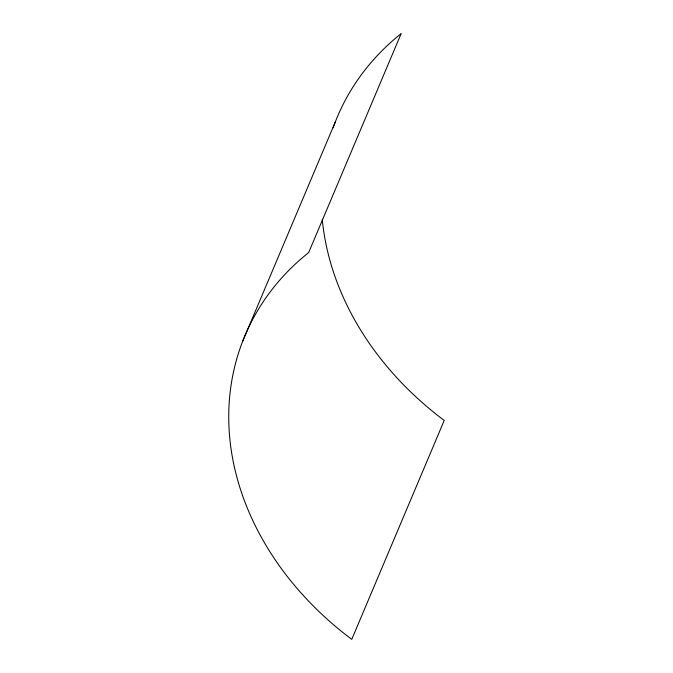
<?xml version="1.0" encoding="UTF-8"?>
<svg xmlns="http://www.w3.org/2000/svg" width="673" height="673" viewBox="0 0 673 673"><rect width="100%" height="100%" fill="white"/><g stroke="black" fill="none" stroke-linecap="round" stroke-linejoin="round"><path stroke-width="1.01" d="M242.785 340.984L335.255 122.065M322.241 219.28A305.062 248.976 22.9 0 0 444.23 420.432L351.76 639.35A305.062 248.976 22.9 0 1 308.671 252.568L401.142 33.65A305.062 248.976 22.9 0 0 333.127 127.803"/></g></svg>
